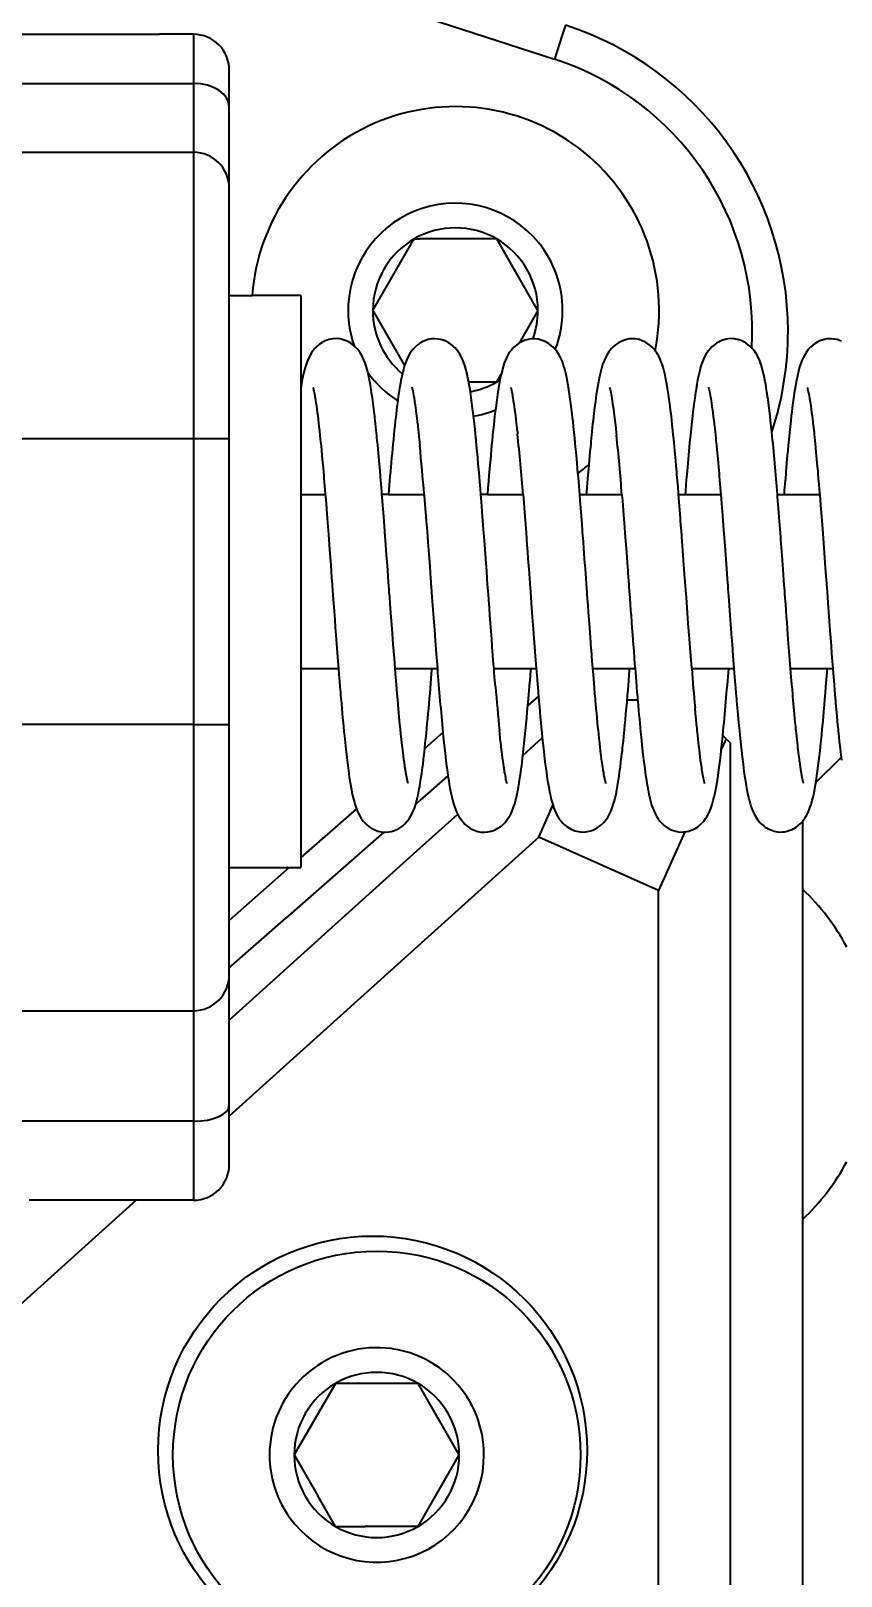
# Model space of a CAD drawing. Header units: millimetres. Extents: x 15 to 415, y 5 to 292.
# Drawn here: x 95.16 to 98, y 93.24 to 98.64 of the extents above; entities that cross this region are included whole.
import ezdxf

# ---------------------------------------------------------------- set-up
doc = ezdxf.new("R2010")
doc.units = ezdxf.units.MM
doc.layers.add('Geometries', color=7, linetype='Continuous')

msp = doc.modelspace()

# ---------------------------------------------------------------- linework, layer by layer
at = {"layer": 'Geometries', "linetype": 'Continuous', "lineweight": 40}
for p, q in [((95.5702, 99.0041), (96.9944, 98.5421)), ((95.0223, 98.6292), (95.1694, 98.6292)), ((95.1694, 98.6292), (95.4562, 98.6292)), ((95.4562, 98.6292), (95.5995, 98.6292)), ((95.5995, 98.6292), (95.613, 98.6292)), ((95.7319, 98.6292), (95.613, 98.6292)), ((95.7319, 98.6292), (95.7319, 98.4573)), ((97.0217, 98.6261), (96.9944, 98.5421)), ((97.033, 98.661), (97.0217, 98.6261)), ((95.8569, 98.3753), (95.8569, 98.5042)), ((94.7185, 98.4573), (95.7319, 98.4573)), ((95.7319, 98.4573), (95.7319, 98.2167)), ((95.8569, 98.0917), (95.8569, 98.3753)), ((94.8569, 98.2167), (95.7319, 98.2167)), ((95.7319, 98.2167), (95.7319, 97.2167)), ((95.8569, 97.7167), (95.8569, 98.0917)), ((96.5035, 97.914), (96.5002, 97.9083)), ((96.5035, 97.914), (96.5094, 97.914)), ((96.5094, 97.914), (96.5235, 97.914)), ((96.7922, 97.914), (96.5235, 97.914)), ((96.9365, 97.664), (96.7922, 97.914)), ((96.3591, 97.664), (96.5002, 97.9083)), ((95.8569, 97.7167), (95.9373, 97.7167)), ((95.8569, 97.2167), (95.8569, 97.7167)), ((96.1069, 97.7167), (95.9373, 97.7167)), ((96.1069, 97.7167), (96.1069, 97.3963)), ((96.2734, 97.685), (96.2732, 97.6814)), ((96.2732, 97.6466), (96.2734, 97.643)), ((96.3591, 97.664), (96.4702, 97.4717)), ((96.9365, 97.664), (96.8703, 97.5493)), ((96.7922, 97.414), (96.8076, 97.4408)), ((96.1069, 97.3963), (96.1069, 97.0204)), ((96.6945, 97.414), (96.7922, 97.414)), ((94.9819, 97.2167), (95.7319, 97.2167)), ((95.7319, 97.2167), (95.7319, 96.2167)), ((95.7319, 97.2167), (95.8569, 97.2167)), ((95.8569, 96.2167), (95.8569, 97.2167)), ((96.1069, 97.0204), (96.193, 97.0204)), ((96.1069, 97.0204), (96.1069, 96.4129)), ((96.3929, 96.999), (96.3911, 97.0211)), ((96.4139, 97.0204), (96.3912, 97.0204)), ((96.4139, 97.0204), (96.5387, 97.0204)), ((96.7597, 97.0204), (96.7369, 97.0204)), ((96.7597, 97.0204), (96.8844, 97.0204)), ((97.0826, 97.0204), (97.1054, 97.0204)), ((97.1054, 97.0204), (97.2301, 97.0204)), ((97.4283, 97.0204), (97.4511, 97.0204)), ((97.4511, 97.0204), (97.5072, 97.0204)), ((97.5072, 97.0204), (97.5758, 97.0204)), ((97.774, 97.0204), (97.7968, 97.0204)), ((97.7968, 97.0204), (97.9216, 97.0204)), ((96.1069, 96.4129), (96.239, 96.4129)), ((96.1069, 96.4129), (96.1069, 95.7518)), ((96.4371, 96.4129), (96.5662, 96.4129)), ((96.5662, 96.4129), (96.5847, 96.4129)), ((96.7828, 96.4129), (96.9119, 96.4129)), ((96.9119, 96.4129), (96.9304, 96.4129)), ((97.1285, 96.4129), (97.2576, 96.4129)), ((97.2576, 96.4129), (97.2761, 96.4129)), ((97.4742, 96.4129), (97.6033, 96.4129)), ((97.6033, 96.4129), (97.6218, 96.4129)), ((97.8199, 96.4129), (97.949, 96.4129)), ((97.949, 96.4129), (97.9675, 96.4129)), ((96.9383, 96.3154), (96.9011, 96.2828)), ((97.2486, 96.3029), (97.2851, 96.3029)), ((95.7319, 96.2167), (94.9817, 96.2164)), ((95.7319, 96.2167), (95.7319, 95.2167)), ((95.7319, 96.2167), (95.8569, 96.2167)), ((95.8569, 95.7167), (95.8569, 96.2167)), ((96.6042, 96.1884), (96.5409, 96.1329)), ((96.8839, 96.1087), (96.9517, 96.1698)), ((97.5943, 96.1667), (97.5776, 96.1292)), ((97.5828, 96.1782), (97.5943, 96.1667)), ((97.5943, 96.1667), (97.6082, 96.1529)), ((97.6082, 96.1529), (97.6082, 92.7736)), ((97.9082, 96.0137), (97.9963, 96.1018)), ((96.6219, 96.0376), (96.5235, 95.9512)), ((96.3015, 95.9227), (96.1069, 95.7518)), ((96.5091, 95.9386), (96.5235, 95.9512)), ((96.9398, 95.8226), (96.9891, 95.9335)), ((96.5235, 95.7842), (96.6558, 95.9033)), ((97.863, 95.6399), (97.863, 95.8803)), ((96.9398, 95.8226), (95.8569, 94.8475)), ((96.3979, 95.841), (96.1801, 95.6498)), ((97.3582, 95.6363), (96.9398, 95.8226)), ((97.4497, 95.8418), (97.3582, 95.6363)), ((96.1069, 95.7518), (96.1069, 95.7167)), ((96.5235, 95.7842), (96.1671, 95.4633)), ((95.8569, 95.7167), (96.0669, 95.7167)), ((96.0669, 95.7167), (95.8569, 95.5323)), ((95.8569, 95.5323), (95.8569, 95.7167)), ((96.0669, 95.7167), (96.1069, 95.7167)), ((96.1801, 95.6498), (96.0549, 95.5399)), ((97.3582, 92.8771), (97.3582, 95.6363)), ((97.863, 94.4881), (97.863, 95.6399)), ((95.8569, 95.366), (96.0549, 95.5399)), ((95.8569, 95.366), (95.8569, 95.5323)), ((95.8569, 95.184), (96.1671, 95.4633)), ((95.8569, 95.3417), (95.8569, 95.366)), ((95.8569, 95.184), (95.8569, 95.3417)), ((94.8569, 95.2167), (95.7319, 95.2167)), ((95.7319, 95.2167), (95.7319, 94.8302)), ((95.8569, 94.8862), (95.8569, 95.184)), ((95.8569, 94.8475), (95.8569, 94.8862)), ((95.8569, 94.6792), (95.8569, 94.8475)), ((95.7319, 94.8302), (94.5307, 94.8302)), ((95.7319, 94.8302), (95.7319, 94.5542)), ((95.5311, 94.5542), (94.8059, 93.9013)), ((95.5311, 94.5542), (95.1575, 94.5542)), ((95.7319, 94.5542), (95.5311, 94.5542)), ((97.863, 92.9965), (97.863, 94.4881)), ((96.2285, 93.914), (96.0841, 93.664)), ((96.5172, 93.914), (96.2285, 93.914)), ((96.6615, 93.664), (96.5172, 93.914)), ((96.0841, 93.664), (96.167, 93.5206)), ((96.5172, 93.414), (96.6615, 93.664)), ((96.2285, 93.414), (96.167, 93.5206)), ((96.2285, 93.414), (96.332, 93.414)), ((96.5172, 93.414), (96.332, 93.414))]:
    msp.add_line(p, q, dxfattribs=at)
at = {"layer": 'Geometries', "linetype": 'Continuous', "lineweight": 40, "flags": 128}
for points in [[(96.2732, 97.6814), (96.2731, 97.6787), (96.2728, 97.664)], [(96.2728, 97.664), (96.2731, 97.6491), (96.2732, 97.6466)], [(96.2734, 97.643), (96.274, 97.6339), (96.2756, 97.6185), (96.2778, 97.603), (96.2807, 97.5874), (96.2843, 97.572), (96.2869, 97.5621)], [(96.2886, 97.5444), (96.2816, 97.5495), (96.2763, 97.5527), (96.2688, 97.5565), (96.2589, 97.5605), (96.2529, 97.5623), (96.2432, 97.5643), (96.2319, 97.5654), (96.2194, 97.5648), (96.2066, 97.5624), (96.1983, 97.5597), (96.1901, 97.5563), (96.1821, 97.5521), (96.1726, 97.5458), (96.1647, 97.5394), (96.1567, 97.5315), (96.1495, 97.5228), (96.1444, 97.5154), (96.1395, 97.5072), (96.1295, 97.4859), (96.1223, 97.4647), (96.1169, 97.4439), (96.1123, 97.4226), (96.1082, 97.4), (96.1069, 97.3923)], [(96.2869, 97.5621), (96.2885, 97.5566), (96.2935, 97.5413), (96.294, 97.5398)], [(96.2943, 97.5397), (96.289, 97.5442), (96.2886, 97.5444)], [(96.3415, 97.4482), (96.3404, 97.4527), (96.3367, 97.4658), (96.3318, 97.4807), (96.3303, 97.4848), (96.3281, 97.4902), (96.3264, 97.4943), (96.3245, 97.4984), (96.3214, 97.5044), (96.3186, 97.5095), (96.3144, 97.5163), (96.3098, 97.5228), (96.304, 97.5299), (96.2975, 97.5367), (96.2943, 97.5397)], [(96.5233, 97.5491), (96.5213, 97.5477), (96.514, 97.5422), (96.5059, 97.5349), (96.4998, 97.5282), (96.4948, 97.5219), (96.4901, 97.5153), (96.4817, 97.5005), (96.4756, 97.4868), (96.4712, 97.4748), (96.4702, 97.472)], [(96.6945, 97.414), (96.6918, 97.4277), (96.689, 97.4407), (96.6854, 97.4554), (96.6818, 97.4681), (96.6774, 97.4811), (96.6714, 97.4957), (96.6632, 97.5113), (96.6512, 97.528), (96.6466, 97.5332), (96.6424, 97.5373), (96.6387, 97.5407), (96.6324, 97.5457), (96.6247, 97.5509), (96.6163, 97.5554), (96.6018, 97.5611), (96.588, 97.5642), (96.577, 97.5651), (96.5641, 97.5644), (96.5522, 97.562), (96.54, 97.5579), (96.5316, 97.554), (96.5256, 97.5505), (96.5233, 97.5491)], [(96.8701, 97.5495), (96.8626, 97.5442), (96.8569, 97.5396), (96.8535, 97.5364), (96.8489, 97.5317), (96.8437, 97.5257), (96.8385, 97.5189), (96.834, 97.512), (96.8303, 97.5056), (96.8265, 97.4982), (96.8227, 97.4898), (96.8188, 97.4799), (96.8159, 97.4714), (96.8076, 97.4407)], [(96.9184, 97.5649), (96.9138, 97.5646), (96.9069, 97.5637), (96.8978, 97.5618), (96.8878, 97.5585), (96.8743, 97.552), (96.8701, 97.5495)], [(96.9972, 97.5277), (96.9901, 97.5354), (96.9796, 97.5444), (96.9736, 97.5487), (96.9676, 97.5524), (96.9581, 97.5571), (96.9482, 97.5607), (96.9388, 97.5631), (96.9264, 97.5648), (96.9184, 97.5649)], [(97.3464, 97.5236), (97.3416, 97.5294), (97.3356, 97.5358), (97.3291, 97.5417), (97.321, 97.5478), (97.313, 97.5528), (97.3013, 97.5583), (97.2901, 97.562), (97.2764, 97.5646), (97.2653, 97.5651), (97.2551, 97.5643), (97.2424, 97.5616), (97.2351, 97.5592), (97.2269, 97.5557), (97.2181, 97.551), (97.208, 97.5441), (97.1991, 97.5364), (97.1942, 97.5313), (97.1888, 97.5251), (97.1848, 97.5197), (97.1756, 97.5048), (97.1677, 97.488), (97.1627, 97.4747), (97.1584, 97.4607), (97.1549, 97.4476), (97.1517, 97.4332), (97.1479, 97.4147), (97.1444, 97.3942), (97.1406, 97.3698), (97.1374, 97.3474), (97.1335, 97.3168), (97.1306, 97.292), (97.1292, 97.2795), (97.1278, 97.2665), (97.1265, 97.2545), (97.1251, 97.2413), (97.1237, 97.227), (97.123, 97.2202), (97.1226, 97.2158), (97.1219, 97.2085), (97.1209, 97.1982), (97.1197, 97.1857), (97.1183, 97.1711), (97.1169, 97.1557), (97.1155, 97.1396), (97.1142, 97.1255)], [(97.6841, 97.5333), (97.6814, 97.536), (97.6765, 97.5405), (97.6721, 97.5442), (97.665, 97.5492), (97.6563, 97.5544), (97.6476, 97.5584), (97.6344, 97.5628), (97.6221, 97.5649), (97.6098, 97.5654), (97.5945, 97.5636), (97.5832, 97.5604), (97.5731, 97.5563), (97.5675, 97.5535), (97.5605, 97.5493), (97.5521, 97.5432), (97.5446, 97.5365), (97.5384, 97.5299), (97.5347, 97.5255), (97.5325, 97.5227), (97.5252, 97.5118), (97.5182, 97.499), (97.5134, 97.4883), (97.5089, 97.476), (97.5054, 97.4653), (97.5023, 97.4539), (97.4998, 97.4438), (97.4972, 97.4324), (97.4947, 97.4202), (97.4923, 97.4069), (97.4904, 97.3964), (97.4874, 97.3775), (97.4846, 97.3579), (97.4817, 97.3362), (97.4782, 97.3084), (97.4756, 97.2853), (97.4732, 97.2638), (97.4694, 97.2274), (97.468, 97.213), (97.4655, 97.1869), (97.4629, 97.1585), (97.4603, 97.1298), (97.458, 97.1037), (97.457, 97.0912), (97.4563, 97.0829), (97.4553, 97.0707), (97.4539, 97.054), (97.4522, 97.0334), (97.4511, 97.0204)], [(97.7545, 97.2393), (97.7545, 97.2394), (97.7524, 97.2596), (97.7502, 97.2798), (97.7485, 97.2948), (97.7472, 97.3055), (97.7452, 97.322), (97.7429, 97.3401), (97.7413, 97.3522), (97.7397, 97.3633), (97.7383, 97.3734), (97.7374, 97.3791), (97.7362, 97.3865), (97.7347, 97.3961), (97.7329, 97.4066), (97.7315, 97.4145), (97.7278, 97.433), (97.7232, 97.4526), (97.7181, 97.4709), (97.716, 97.4772), (97.7135, 97.484), (97.7106, 97.4913), (97.707, 97.4993), (97.7028, 97.5073), (97.6981, 97.5152), (97.6921, 97.5238), (97.6867, 97.5304), (97.6841, 97.5333)], [(97.9981, 97.5562), (97.9905, 97.5594), (97.9829, 97.5619), (97.9735, 97.564), (97.9631, 97.5652), (97.9556, 97.5653), (97.9463, 97.5645), (97.9368, 97.5627), (97.93, 97.5607), (97.924, 97.5585), (97.9153, 97.5545), (97.9039, 97.5476), (97.8948, 97.5405), (97.8898, 97.5359), (97.8852, 97.5312), (97.8825, 97.5281), (97.8807, 97.5259), (97.874, 97.5166), (97.8681, 97.5069), (97.8634, 97.4979), (97.8597, 97.4894), (97.8568, 97.4821), (97.8536, 97.473), (97.8515, 97.4664), (97.8476, 97.452), (97.8437, 97.4357), (97.8403, 97.4189), (97.8368, 97.3994), (97.8338, 97.3814), (97.8303, 97.3575), (97.8281, 97.3416), (97.8259, 97.3241), (97.824, 97.3082), (97.8224, 97.2952), (97.8205, 97.2781), (97.8183, 97.258), (97.8161, 97.237), (97.8148, 97.2236), (97.8138, 97.2135), (97.8128, 97.2038), (97.8116, 97.1911), (97.8101, 97.1754), (97.8084, 97.1562), (97.8061, 97.1311), (97.8044, 97.1112), (97.8038, 97.1042), (97.8029, 97.0936), (97.8016, 97.0781), (97.7999, 97.0577), (97.798, 97.035), (97.7969, 97.0209)], [(97.0374, 97.4284), (97.035, 97.4398), (97.0316, 97.4536), (97.0293, 97.4621), (97.0264, 97.4716), (97.0234, 97.4804), (97.0198, 97.4897), (97.0151, 97.4999), (97.0094, 97.5105), (97.0035, 97.5196), (96.9977, 97.5271), (96.9972, 97.5277)], [(97.4283, 97.0205), (97.4279, 97.0252), (97.4262, 97.0466), (97.4245, 97.0673), (97.4233, 97.0807), (97.4226, 97.0901), (97.4221, 97.0954), (97.4217, 97.0999), (97.4209, 97.1089), (97.4198, 97.1224), (97.4184, 97.1379), (97.4151, 97.1745), (97.4124, 97.2026), (97.4111, 97.2156), (97.4098, 97.2286), (97.4082, 97.245), (97.4063, 97.2631), (97.4042, 97.2819), (97.4029, 97.2936), (97.4018, 97.3026), (97.4004, 97.3146), (97.3988, 97.3271), (97.3973, 97.3389), (97.3964, 97.3459), (97.3954, 97.3529), (97.3943, 97.3615), (97.393, 97.3699), (97.392, 97.377), (97.3896, 97.3926), (97.3863, 97.4118), (97.3827, 97.43), (97.3797, 97.4437), (97.3777, 97.4522), (97.3754, 97.4608), (97.373, 97.469), (97.3705, 97.4768), (97.3676, 97.4846), (97.3639, 97.4935), (97.3615, 97.4987), (97.3577, 97.5061), (97.355, 97.5109), (97.3509, 97.5173), (97.3474, 97.5222), (97.3464, 97.5236)], [(96.3568, 97.3639), (96.355, 97.3765), (96.3521, 97.3948), (96.3496, 97.4096), (96.3467, 97.4247), (96.3435, 97.4396), (96.3415, 97.4482)], [(96.4623, 97.4429), (96.4623, 97.4429), (96.4605, 97.4351), (96.4592, 97.4288), (96.4575, 97.4201), (96.4556, 97.4101), (96.4545, 97.4035), (96.4536, 97.3986), (96.4528, 97.3934), (96.4514, 97.3846), (96.4501, 97.3764), (96.4492, 97.3701), (96.448, 97.3618), (96.4467, 97.3526), (96.4461, 97.3477)], [(96.4702, 97.472), (96.4672, 97.4622), (96.464, 97.45), (96.4623, 97.4429)], [(96.8076, 97.4407), (96.8075, 97.4406), (96.8035, 97.4216)], [(97.0413, 97.4078), (97.04, 97.4151), (97.0374, 97.4282), (97.0374, 97.4284)], [(96.1497, 97.3947), (96.1498, 97.3946), (96.1501, 97.3937), (96.1506, 97.3918), (96.1512, 97.3895), (96.152, 97.3859), (96.1528, 97.3824), (96.1538, 97.3777), (96.1548, 97.3726), (96.1559, 97.3669), (96.1567, 97.3627), (96.1577, 97.357), (96.159, 97.3489), (96.1602, 97.341), (96.1618, 97.3301), (96.1634, 97.3188), (96.1648, 97.3083), (96.1663, 97.2966), (96.1682, 97.2813), (96.1694, 97.2707), (96.1708, 97.2584), (96.1726, 97.2427), (96.1742, 97.227), (96.1755, 97.2144), (96.1766, 97.2043), (96.1779, 97.1909), (96.1794, 97.1751), (96.1813, 97.1553), (96.1832, 97.1343), (96.1843, 97.1229)], [(96.4956, 97.3945), (96.4956, 97.3945), (96.4957, 97.3939), (96.4961, 97.3927), (96.4966, 97.391), (96.497, 97.3894), (96.4977, 97.3864), (96.4984, 97.3833), (96.5, 97.3755), (96.5017, 97.3667), (96.5031, 97.3587), (96.5052, 97.3459), (96.5068, 97.3347), (96.5086, 97.322), (96.5096, 97.3153)], [(96.7001, 97.3802), (96.6973, 97.3981), (96.6951, 97.4109), (96.6945, 97.414)], [(96.7113, 97.2947), (96.7111, 97.2966), (96.7081, 97.3217), (96.7058, 97.3399), (96.7031, 97.3602), (96.7003, 97.3788), (96.7001, 97.3802)], [(96.8035, 97.4216), (96.801, 97.4081), (96.7997, 97.4007), (96.7984, 97.3929), (96.7971, 97.3848), (96.7961, 97.3782), (96.795, 97.3708), (96.7937, 97.3614), (96.7923, 97.3515), (96.7913, 97.3443), (96.7898, 97.3322), (96.7878, 97.3164), (96.7878, 97.3161)], [(96.8413, 97.3946), (96.8413, 97.3945), (96.8415, 97.3939), (96.8419, 97.3923), (96.8423, 97.3908), (96.8438, 97.3845), (96.8458, 97.3751), (96.8478, 97.3639), (96.8503, 97.3493), (96.8504, 97.3486)], [(97.0765, 97.0945), (97.0763, 97.0965), (97.0752, 97.1093), (97.0732, 97.1318), (97.0708, 97.1586), (97.068, 97.1888), (97.0669, 97.1999), (97.0663, 97.2066), (97.0659, 97.2107), (97.0652, 97.2174), (97.0643, 97.2268), (97.0632, 97.2375), (97.0611, 97.258), (97.0592, 97.2754), (97.0577, 97.2884), (97.0561, 97.3025), (97.0541, 97.3189), (97.0517, 97.3384), (97.0497, 97.3533), (97.0471, 97.3718), (97.0449, 97.3863), (97.0423, 97.4018), (97.0413, 97.4078)], [(97.1868, 97.3952), (97.1868, 97.3951), (97.1871, 97.3942), (97.1875, 97.3929), (97.188, 97.3909), (97.1887, 97.388), (97.1897, 97.3835), (97.1908, 97.3782), (97.1921, 97.3715), (97.1933, 97.3652), (97.1949, 97.3559), (97.1962, 97.3479), (97.1977, 97.338), (97.2002, 97.3205), (97.202, 97.3072), (97.2046, 97.287), (97.2065, 97.271), (97.2086, 97.2522), (97.2104, 97.2358), (97.2113, 97.2277)], [(97.5324, 97.3954), (97.5325, 97.3951), (97.5328, 97.3941), (97.5334, 97.392), (97.534, 97.3897), (97.5348, 97.3861), (97.536, 97.3809), (97.5371, 97.3755), (97.5387, 97.3671), (97.5397, 97.3615), (97.5406, 97.356), (97.542, 97.3476), (97.5431, 97.34), (97.5448, 97.3287), (97.5465, 97.3165), (97.5478, 97.3067), (97.5496, 97.2931), (97.5514, 97.2779), (97.5522, 97.2712), (97.5528, 97.2661), (97.5536, 97.2591), (97.5545, 97.2506), (97.5556, 97.2407), (97.5568, 97.2294), (97.5581, 97.2171), (97.5589, 97.2097), (97.5596, 97.2026), (97.5608, 97.1909), (97.562, 97.178), (97.5631, 97.1661), (97.5642, 97.1553), (97.5651, 97.1456), (97.5664, 97.1307), (97.5675, 97.119)], [(97.8782, 97.3949), (97.8783, 97.3948), (97.8787, 97.3935), (97.8794, 97.3905), (97.8806, 97.3857), (97.8817, 97.3808), (97.883, 97.3745), (97.8845, 97.3666), (97.8864, 97.3557), (97.8882, 97.3446), (97.8901, 97.3318), (97.8921, 97.3179), (97.8935, 97.307), (97.8951, 97.2952), (97.8964, 97.2839), (97.8975, 97.2748), (97.8982, 97.2689), (97.8988, 97.2639), (97.8999, 97.2543), (97.9009, 97.2452), (97.9018, 97.2369), (97.9025, 97.2296), (97.9033, 97.2226), (97.9047, 97.2088), (97.9058, 97.1981), (97.9071, 97.1848), (97.9087, 97.1673), (97.9109, 97.1444), (97.9132, 97.1186), (97.9147, 97.1019), (97.9155, 97.0922), (97.9169, 97.0766), (97.9185, 97.0574), (97.9201, 97.0382), (97.9216, 97.0204)], [(96.3911, 97.0211), (96.3904, 97.0299), (96.3881, 97.0575), (96.3861, 97.0825), (96.3844, 97.1026), (96.3812, 97.1391), (96.3776, 97.1781), (96.3761, 97.1944), (96.3747, 97.2088), (96.3736, 97.2195), (96.3729, 97.2268), (96.3719, 97.2361), (96.3709, 97.246), (96.3698, 97.2569), (96.3686, 97.2684), (96.3673, 97.2797), (96.3665, 97.287), (96.3656, 97.2946), (96.3641, 97.308), (96.3626, 97.3199), (96.3614, 97.3297), (96.3602, 97.3389), (96.3589, 97.3486), (96.3576, 97.3588), (96.3568, 97.3639)], [(96.4423, 97.3182), (96.4421, 97.3165), (96.4402, 97.301), (96.4391, 97.2907), (96.4376, 97.2774)], [(96.4461, 97.3477), (96.4458, 97.3456), (96.4451, 97.3406), (96.4443, 97.3342), (96.4433, 97.3264), (96.4423, 97.3182)], [(96.7113, 97.2944), (96.7244, 97.2969), (96.7398, 97.3005), (96.7552, 97.3047), (96.7706, 97.3097), (96.7859, 97.3154), (96.7878, 97.3161)], [(96.7878, 97.3161), (96.7862, 97.3032), (96.7851, 97.2936), (96.7837, 97.2807), (96.7819, 97.2646), (96.78, 97.2467), (96.778, 97.2274), (96.7777, 97.2238)], [(96.8504, 97.3486), (96.8521, 97.3375), (96.8548, 97.3185), (96.8559, 97.3103), (96.8576, 97.2973), (96.8596, 97.2812), (96.8608, 97.2703), (96.8619, 97.261), (96.8628, 97.2533)], [(96.5096, 97.3153), (96.5098, 97.3133), (96.5111, 97.3035), (96.5131, 97.2874), (96.5147, 97.2738), (96.5159, 97.2641)], [(96.5159, 97.2641), (96.5164, 97.259), (96.5177, 97.2475), (96.519, 97.2357), (96.5199, 97.227)], [(96.7197, 97.2159), (96.7192, 97.2204), (96.7179, 97.2332), (96.7164, 97.2483), (96.7132, 97.2781), (96.7113, 97.2947)], [(96.5199, 97.227), (96.5203, 97.2234), (96.5214, 97.2124), (96.5222, 97.2048), (96.5227, 97.2003), (96.5233, 97.1935), (96.5235, 97.1921)], [(96.7219, 97.1926), (96.7218, 97.1934), (96.7206, 97.2061), (96.72, 97.2124), (96.7197, 97.2159)], [(96.7777, 97.2238), (96.7764, 97.211), (96.7755, 97.2015)], [(96.8628, 97.2533), (96.8632, 97.2496), (96.8644, 97.2385), (96.865, 97.2332)], [(96.1843, 97.1229), (96.185, 97.1145), (96.1865, 97.0979), (96.1872, 97.0899), (96.1882, 97.078), (96.1895, 97.0628), (96.1917, 97.0367), (96.1929, 97.0212)], [(97.1142, 97.1255), (97.114, 97.1228), (97.1128, 97.1091), (97.112, 97.1006), (97.1116, 97.0957), (97.111, 97.0885), (97.1087, 97.0612), (97.1062, 97.0306), (97.1054, 97.0203)], [(97.5675, 97.119), (97.5676, 97.1172), (97.5687, 97.1046), (97.5697, 97.0942), (97.5704, 97.085), (97.5716, 97.0712), (97.575, 97.0308), (97.5758, 97.0204)], [(97.0825, 97.021), (97.0815, 97.0344), (97.0801, 97.0508), (97.0789, 97.0657), (97.0778, 97.0791), (97.077, 97.0881), (97.0765, 97.0945)], [(96.1929, 97.0212), (96.1943, 97.0044), (96.197, 96.9701), (96.1997, 96.9363), (96.2039, 96.881), (96.2079, 96.8278), (96.2119, 96.7733), (96.2135, 96.7515), (96.215, 96.7313), (96.216, 96.7176), (96.2166, 96.7102), (96.2171, 96.7033)], [(96.4025, 96.8733), (96.3997, 96.9115), (96.3961, 96.9573), (96.393, 96.9967), (96.3929, 96.999)], [(96.5387, 97.0204), (96.539, 97.0175), (96.5426, 96.9719), (96.5436, 96.9592)], [(96.7418, 96.9579), (96.7415, 96.9624), (96.7389, 96.9947), (96.7369, 97.0204)], [(96.8844, 97.0205), (96.8845, 97.02), (96.8867, 96.9926)], [(96.8867, 96.9926), (96.8882, 96.9739), (96.8916, 96.93), (96.8948, 96.8885), (96.8964, 96.8668), (96.8981, 96.8443), (96.8998, 96.8209), (96.9016, 96.7967), (96.9035, 96.7716), (96.9054, 96.746), (96.9069, 96.7254), (96.9078, 96.7127), (96.9084, 96.7052), (96.9091, 96.6953), (96.9102, 96.6801), (96.9116, 96.6617), (96.913, 96.6419), (96.9167, 96.5921), (96.9209, 96.5358), (96.9211, 96.5332)], [(97.094, 96.8731), (97.0906, 96.9171), (97.0874, 96.9597), (97.0843, 96.9994), (97.0825, 97.021)], [(97.2301, 97.0204), (97.2303, 97.0187), (97.2318, 96.9999), (97.2332, 96.982), (97.2346, 96.9646), (97.238, 96.9208), (97.2418, 96.8715), (97.2457, 96.8193), (97.2484, 96.7823), (97.2504, 96.7555)], [(97.4355, 96.9289), (97.4349, 96.9366), (97.4314, 96.9813), (97.4283, 97.0205)], [(97.5758, 97.0204), (97.5783, 96.9898), (97.5817, 96.9474), (97.5842, 96.9139)], [(97.7854, 96.8726), (97.7814, 96.9262), (97.7777, 96.9731), (97.7746, 97.0123), (97.7739, 97.0212)], [(97.9216, 97.0204), (97.9217, 97.0188), (97.9246, 96.983), (97.9276, 96.9442), (97.9311, 96.8997), (97.9334, 96.8684), (97.936, 96.8348), (97.9386, 96.7989), (97.9412, 96.7644), (97.9431, 96.738), (97.9445, 96.7199), (97.9451, 96.7114), (97.9454, 96.7063), (97.9462, 96.6955), (97.9474, 96.68), (97.9487, 96.6614), (97.9502, 96.642), (97.9536, 96.595), (97.9574, 96.5442), (97.9582, 96.533)], [(96.5436, 96.9592), (96.5461, 96.9276), (96.5488, 96.8921), (96.5517, 96.8536), (96.5548, 96.8121), (96.558, 96.7691), (96.5596, 96.7464), (96.5609, 96.7287), (96.5619, 96.716), (96.5624, 96.7087), (96.5632, 96.6984), (96.5644, 96.6811), (96.566, 96.6603), (96.569, 96.6191), (96.5723, 96.574), (96.5754, 96.5332)], [(96.7483, 96.8729), (96.7464, 96.8983), (96.7439, 96.9302), (96.7418, 96.9579)], [(97.4397, 96.8728), (97.4392, 96.8791), (97.4355, 96.9289)], [(97.5842, 96.9139), (97.5845, 96.9111), (97.5876, 96.8705), (97.5909, 96.8257), (97.5945, 96.7768), (97.5969, 96.7456), (97.5985, 96.7234), (97.5994, 96.7104), (97.5999, 96.7047), (97.601, 96.6895), (97.6026, 96.6671), (97.6051, 96.6331), (97.6076, 96.5993), (97.61, 96.5669), (97.6123, 96.536), (97.6125, 96.5331)], [(96.437, 96.4134), (96.4343, 96.4482), (96.4304, 96.4975), (96.4264, 96.5507), (96.4243, 96.5783), (96.4221, 96.6077), (96.4199, 96.6385), (96.418, 96.6638), (96.4168, 96.6798), (96.4164, 96.6857), (96.416, 96.691), (96.4153, 96.7007), (96.4142, 96.715), (96.4128, 96.7339), (96.4111, 96.7574), (96.4092, 96.784), (96.4072, 96.81), (96.4034, 96.8623), (96.4025, 96.8733)], [(96.7828, 96.4129), (96.7815, 96.4282), (96.7792, 96.4582), (96.7768, 96.4884), (96.7747, 96.5159), (96.7727, 96.5433), (96.7706, 96.5707), (96.7686, 96.598), (96.7666, 96.6252), (96.7646, 96.6518), (96.7631, 96.6725), (96.7624, 96.6813), (96.762, 96.6872), (96.7618, 96.6901), (96.7613, 96.6964), (96.7606, 96.7057), (96.7591, 96.7269), (96.7573, 96.7511), (96.754, 96.7964), (96.7503, 96.846), (96.7483, 96.8729)], [(97.1116, 96.6347), (97.111, 96.6428), (97.1099, 96.658), (97.1089, 96.6709), (97.1081, 96.6815), (97.1074, 96.6913), (97.1062, 96.7076), (97.1047, 96.7287), (97.1024, 96.7595), (97.0997, 96.7964), (97.0968, 96.8349), (97.0941, 96.872), (97.094, 96.8731)], [(97.4479, 96.7624), (97.447, 96.7742), (97.4433, 96.8248), (97.4397, 96.8728)], [(97.8199, 96.4131), (97.8187, 96.428), (97.8152, 96.472), (97.812, 96.5139), (97.8106, 96.5331), (97.8091, 96.5526), (97.8076, 96.5728), (97.8061, 96.5936), (97.8045, 96.615), (97.8028, 96.6369), (97.8012, 96.659), (97.8, 96.6754), (97.7993, 96.6849), (97.7988, 96.6923), (97.7978, 96.706), (97.7966, 96.7219), (97.7953, 96.7397), (97.7939, 96.759), (97.7903, 96.808), (97.7861, 96.8639), (97.7854, 96.8726)], [(97.2504, 96.7555), (97.251, 96.7475), (97.2521, 96.7321), (97.2531, 96.7192), (97.2535, 96.7137), (97.2537, 96.7101), (97.2538, 96.7092), (97.2539, 96.708), (97.2546, 96.6981), (97.2558, 96.6828), (97.2573, 96.6612), (97.2594, 96.6335), (97.2616, 96.6032), (97.2619, 96.5996)], [(97.4742, 96.413), (97.4741, 96.4138), (97.4729, 96.429), (97.4697, 96.4699), (97.4661, 96.5166), (97.4622, 96.5685), (97.4594, 96.6067), (97.4567, 96.643), (97.4554, 96.6603), (97.4543, 96.6749), (97.4536, 96.6855), (97.4533, 96.6891), (97.4532, 96.6909), (97.4525, 96.6996), (97.4513, 96.7164), (97.4495, 96.7413), (97.4479, 96.7624)], [(96.2171, 96.7033), (96.2172, 96.7013), (96.2182, 96.6881), (96.2197, 96.6675), (96.2217, 96.6411), (96.2238, 96.6117), (96.2259, 96.5834), (96.2279, 96.5564), (96.2299, 96.5307), (96.2335, 96.4834), (96.2369, 96.4383), (96.2389, 96.4131)], [(97.1234, 96.4781), (97.123, 96.4823), (97.1199, 96.5226), (97.1164, 96.5699), (97.1134, 96.6099), (97.1116, 96.6347)], [(97.2619, 96.5996), (97.2639, 96.5721), (97.2663, 96.5403), (97.2668, 96.533)], [(96.5754, 96.5332), (96.576, 96.5255), (96.5806, 96.4641), (96.5847, 96.4128)], [(96.9211, 96.5332), (96.9256, 96.4736), (96.9259, 96.4706)], [(97.2668, 96.533), (97.2687, 96.5078), (97.2712, 96.4749), (97.2734, 96.4463), (97.2757, 96.4171), (97.276, 96.4132)], [(97.6125, 96.5331), (97.6152, 96.4974), (97.6184, 96.4564), (97.6218, 96.4131), (97.6218, 96.4129)], [(97.9582, 96.533), (97.9614, 96.4915), (97.9634, 96.4648), (97.9655, 96.4378), (97.9675, 96.4129)], [(96.9259, 96.4706), (96.9292, 96.428), (96.9304, 96.4121)], [(97.1284, 96.4133), (97.1265, 96.4383), (97.1234, 96.4781)], [(96.2389, 96.4131), (96.2406, 96.3917), (96.2425, 96.3689), (96.2443, 96.3471), (96.2457, 96.3304), (96.2466, 96.319), (96.2475, 96.3087), (96.249, 96.2917), (96.2507, 96.2724), (96.2521, 96.2563), (96.2536, 96.2399), (96.2551, 96.224), (96.2565, 96.2085), (96.2579, 96.1941), (96.2588, 96.1848), (96.2596, 96.177), (96.2644, 96.1309), (96.2678, 96.1015), (96.2724, 96.0646), (96.2735, 96.0562)], [(96.4479, 96.2842), (96.4475, 96.2887), (96.446, 96.3052), (96.4445, 96.323), (96.4417, 96.3565), (96.4385, 96.3945), (96.437, 96.4134)], [(96.7879, 96.3496), (96.7862, 96.3708), (96.7839, 96.3983), (96.7828, 96.4129)], [(96.9011, 96.2828), (96.9013, 96.2846), (96.9032, 96.3071), (96.9045, 96.3222), (96.9055, 96.3345), (96.9069, 96.3516), (96.9087, 96.3731), (96.9112, 96.404), (96.9119, 96.4129)], [(96.9304, 96.4121), (96.9322, 96.3895), (96.9348, 96.3581), (96.9368, 96.3333), (96.9375, 96.3248), (96.9381, 96.3174), (96.9383, 96.3153)], [(97.1376, 96.3035), (97.1373, 96.3067), (97.1368, 96.313), (97.1356, 96.3262), (97.1341, 96.3446), (97.1302, 96.3911), (97.1284, 96.4133)], [(97.2486, 96.3037), (97.2494, 96.3129), (97.25, 96.3202), (97.2506, 96.3273), (97.2515, 96.3382), (97.2528, 96.3529), (97.2542, 96.3709), (97.2557, 96.389), (97.2571, 96.4069), (97.2576, 96.413)], [(97.276, 96.4132), (97.2784, 96.3839), (97.2798, 96.3666), (97.2812, 96.3485), (97.2828, 96.3295), (97.2841, 96.3138), (97.2846, 96.308), (97.285, 96.3035)], [(97.6218, 96.4129), (97.6254, 96.368), (97.6273, 96.345), (97.6287, 96.3273), (97.6298, 96.3148), (97.6304, 96.3081), (97.631, 96.3008), (97.6322, 96.2866), (97.6353, 96.2521), (97.638, 96.2227), (97.6407, 96.1952), (97.642, 96.1813), (97.6446, 96.1564), (97.6478, 96.1263), (97.6504, 96.1043), (97.6535, 96.0783), (97.6552, 96.0652), (97.6567, 96.0538), (97.6589, 96.038), (97.6607, 96.026), (97.6631, 96.0107), (97.6644, 96.003), (97.6658, 95.9952), (97.6681, 95.9831), (97.6698, 95.9747), (97.6716, 95.9665), (97.6736, 95.9577), (97.676, 95.9485), (97.6783, 95.9406), (97.6813, 95.9311), (97.6845, 95.9222), (97.6887, 95.912), (97.6937, 95.9019), (97.7002, 95.8908), (97.7042, 95.8851), (97.708, 95.8801), (97.7127, 95.8746), (97.7186, 95.8688), (97.7258, 95.8626), (97.7315, 95.8584), (97.7358, 95.8556), (97.742, 95.8521), (97.7504, 95.8482), (97.7626, 95.8441), (97.7745, 95.8418), (97.7831, 95.8411), (97.7916, 95.8413), (97.7985, 95.8421), (97.8074, 95.8438), (97.8175, 95.847), (97.8254, 95.8503), (97.8314, 95.8534), (97.838, 95.8574), (97.8453, 95.8627), (97.8529, 95.8693), (97.8587, 95.8753), (97.8627, 95.88), (97.8629, 95.8802)], [(97.8652, 96.0115), (97.8652, 96.0116), (97.8651, 96.0121), (97.8647, 96.0134), (97.8643, 96.015), (97.863, 96.0201), (97.8614, 96.0275), (97.8596, 96.0369), (97.8578, 96.0471), (97.8559, 96.0587), (97.8543, 96.0692), (97.8519, 96.0862), (97.8513, 96.0903), (97.8507, 96.0954), (97.8498, 96.1022), (97.8488, 96.1102), (97.8476, 96.1195), (97.8465, 96.1287), (97.8458, 96.1344), (97.845, 96.1418), (97.8437, 96.1527), (97.8425, 96.1636), (97.8414, 96.1746), (97.8402, 96.1852), (97.8392, 96.195), (97.8387, 96.2005), (97.8377, 96.2099), (97.8364, 96.2235), (97.8351, 96.2373), (97.8337, 96.2517), (97.8323, 96.2672), (97.8303, 96.2892), (97.8289, 96.3048), (97.8283, 96.3117), (97.8273, 96.3232), (97.826, 96.3387), (97.8243, 96.3584), (97.8224, 96.3822), (97.8199, 96.4131)], [(97.9082, 96.0137), (97.9101, 96.0258), (97.9121, 96.0387), (97.9142, 96.0541), (97.9156, 96.0647), (97.9188, 96.0898), (97.9209, 96.1079), (97.9229, 96.1257), (97.9257, 96.1513), (97.9287, 96.1801), (97.9308, 96.2014), (97.9333, 96.2285), (97.9364, 96.2622), (97.9385, 96.2861), (97.9401, 96.3041), (97.9411, 96.3159), (97.9421, 96.328), (97.9437, 96.3472), (97.9459, 96.3739), (97.949, 96.4129), (97.949, 96.4129)], [(97.9675, 96.4129), (97.9676, 96.4108), (97.9698, 96.3837), (97.972, 96.357), (97.9738, 96.3356), (97.9745, 96.3266), (97.9751, 96.3194), (97.9756, 96.314), (97.9759, 96.3103), (97.9761, 96.3078), (97.9766, 96.3021), (97.9775, 96.2918), (97.9805, 96.2584), (97.9831, 96.2293), (97.9845, 96.2148), (97.9858, 96.2009), (97.9866, 96.1934), (97.9873, 96.186), (97.9886, 96.1733), (97.9902, 96.1572), (97.9918, 96.1421), (97.994, 96.1218), (97.9954, 96.1101), (97.9963, 96.1017)], [(96.9892, 95.9334), (96.9894, 95.9328), (96.9924, 95.924), (96.9964, 95.9142), (97.0012, 95.9039), (97.0049, 95.8971), (97.0087, 95.8909), (97.0137, 95.8837), (97.0175, 95.879), (97.0235, 95.8722), (97.0286, 95.8673), (97.0329, 95.8636), (97.0391, 95.859), (97.0523, 95.8511), (97.0651, 95.8458), (97.0784, 95.8424), (97.0898, 95.8411), (97.1039, 95.8416), (97.1202, 95.845), (97.1287, 95.848), (97.135, 95.8508), (97.1389, 95.8528), (97.1437, 95.8557), (97.1563, 95.8648), (97.1668, 95.8748), (97.1717, 95.8806), (97.1744, 95.8841), (97.1781, 95.8893), (97.1815, 95.8946), (97.1854, 95.9014), (97.1899, 95.9105), (97.1938, 95.9198), (97.1973, 95.9292), (97.1999, 95.9371), (97.2026, 95.9463), (97.2049, 95.9548), (97.2071, 95.964), (97.2095, 95.9744), (97.2121, 95.9877), (97.2148, 96.0021), (97.2174, 96.0178), (97.219, 96.0283), (97.2208, 96.0403), (97.2232, 96.0573), (97.2247, 96.0687), (97.2268, 96.0854), (97.2292, 96.1051), (97.2302, 96.1142), (97.2309, 96.1203), (97.2316, 96.126), (97.2325, 96.1341), (97.2335, 96.1441), (97.2351, 96.159), (97.2368, 96.1754), (97.2379, 96.1868), (97.239, 96.1977), (97.2406, 96.2146), (97.2424, 96.2336), (97.2443, 96.2543), (97.2461, 96.2752), (97.2479, 96.2953), (97.2486, 96.3037)], [(97.1403, 96.273), (97.139, 96.2874), (97.1379, 96.2997), (97.1376, 96.3035)], [(97.285, 96.3035), (97.2855, 96.2983), (97.2867, 96.2836), (97.2883, 96.2664), (97.2897, 96.2507), (97.291, 96.2365), (97.2925, 96.2199), (97.294, 96.2048), (97.2953, 96.1915), (97.297, 96.1739), (97.3, 96.1451), (97.3036, 96.1124), (97.3068, 96.0863), (97.3098, 96.0624), (97.3129, 96.0398), (97.3155, 96.0228), (97.3173, 96.0116), (97.3191, 96.0007), (97.3208, 95.9915), (97.3225, 95.9822), (97.3246, 95.9723), (97.3265, 95.9635), (97.3288, 95.954), (97.3315, 95.944), (97.3341, 95.9354), (97.3377, 95.9249), (97.3412, 95.916), (97.3471, 95.9033), (97.3511, 95.896), (97.3565, 95.8876), (97.3632, 95.8789), (97.3707, 95.8707), (97.3781, 95.864), (97.3864, 95.8578), (97.3935, 95.8535), (97.402, 95.8492), (97.4103, 95.846), (97.4187, 95.8436), (97.4276, 95.8419), (97.436, 95.8411), (97.4456, 95.8413), (97.4496, 95.8416)], [(96.4711, 96.0712), (96.4693, 96.0838), (96.4678, 96.095), (96.4664, 96.1058), (96.465, 96.1173), (96.4636, 96.1282), (96.4627, 96.1361), (96.4618, 96.1438), (96.4608, 96.1532), (96.4594, 96.1662), (96.4576, 96.1829), (96.4558, 96.201), (96.4529, 96.2298), (96.4502, 96.2593), (96.4479, 96.2842)], [(97.174, 96.0112), (97.174, 96.0112), (97.1737, 96.0123), (97.1733, 96.0138), (97.1725, 96.0166), (97.1717, 96.02), (97.1707, 96.0246), (97.1698, 96.0289), (97.1686, 96.0347), (97.1673, 96.0421), (97.1664, 96.0473), (97.1655, 96.0524), (97.1649, 96.0564), (97.1643, 96.0601), (97.1633, 96.0663), (97.162, 96.0753), (97.1609, 96.0829), (97.1601, 96.0886), (97.1592, 96.0957), (97.1577, 96.1068), (97.1566, 96.1158), (97.1557, 96.123), (97.1551, 96.1282), (97.1543, 96.1353), (97.1524, 96.1511), (97.1506, 96.1679), (97.1489, 96.1838), (97.1477, 96.1961), (97.1464, 96.2087), (97.1449, 96.2239), (97.1432, 96.2419), (97.1419, 96.2559), (97.1405, 96.2712), (97.1403, 96.273)], [(97.5196, 96.0111), (97.5196, 96.0112), (97.5193, 96.0121), (97.519, 96.0132), (97.518, 96.0171), (97.5166, 96.0231), (97.515, 96.0309), (97.5134, 96.0397), (97.5112, 96.0522), (97.5101, 96.0594), (97.5092, 96.0649), (97.5079, 96.0739), (97.5062, 96.0856), (97.5052, 96.0935), (97.5039, 96.1034), (97.5023, 96.1162), (97.5009, 96.1276), (97.4998, 96.1364), (97.498, 96.1521), (97.4965, 96.1663), (97.4952, 96.1785), (97.4941, 96.1884), (97.4934, 96.1959), (97.4927, 96.2027), (97.4912, 96.2177), (97.4895, 96.2356), (97.4876, 96.2557), (97.4858, 96.2751)], [(96.6042, 96.1885), (96.6056, 96.1737), (96.6077, 96.1535), (96.6098, 96.1338), (96.6118, 96.1164), (96.6133, 96.1032), (96.6149, 96.0899), (96.617, 96.073), (96.6187, 96.06), (96.6202, 96.0491), (96.6218, 96.0381)], [(96.82, 96.0511), (96.8194, 96.0546), (96.8185, 96.0605), (96.8178, 96.0646), (96.8169, 96.0706), (96.8157, 96.0791), (96.8144, 96.0887), (96.8137, 96.0939), (96.8127, 96.1015), (96.8114, 96.1113), (96.81, 96.1226), (96.8095, 96.127), (96.8091, 96.1308), (96.8084, 96.1363), (96.8076, 96.1435), (96.8066, 96.1521), (96.8049, 96.1681), (96.8029, 96.187), (96.802, 96.1957)], [(96.5235, 96.0028), (96.5246, 96.0097), (96.5262, 96.0192), (96.5273, 96.0265), (96.5283, 96.0333), (96.5301, 96.0452), (96.5318, 96.0577), (96.5329, 96.0661), (96.5347, 96.0799), (96.5364, 96.0941), (96.5377, 96.1043), (96.5385, 96.1115), (96.5396, 96.1215), (96.5409, 96.1328)], [(96.9517, 96.1704), (96.9525, 96.1623), (96.9546, 96.1428), (96.9568, 96.1223), (96.9583, 96.1092), (96.9599, 96.0958), (96.9621, 96.0777), (96.9639, 96.0639), (96.966, 96.0488), (96.9678, 96.0363), (96.969, 96.0283), (96.9702, 96.0203), (96.972, 96.0091), (96.974, 95.9978), (96.9756, 95.9893), (96.9779, 95.9774), (96.9801, 95.967), (96.9831, 95.9547), (96.9858, 95.9446), (96.9892, 95.9334)], [(97.4496, 95.8416), (97.4563, 95.8427), (97.4643, 95.8446), (97.4722, 95.8472), (97.4818, 95.8514), (97.4881, 95.8549), (97.4939, 95.8586), (97.5022, 95.865), (97.5098, 95.872), (97.5145, 95.8771), (97.5193, 95.883), (97.5229, 95.888), (97.5271, 95.8944), (97.535, 95.9094), (97.5407, 95.9228), (97.5457, 95.9372), (97.5497, 95.9512), (97.5528, 95.9637), (97.556, 95.9785), (97.5606, 96.0029), (97.5649, 96.0293), (97.5691, 96.0588), (97.5731, 96.0895), (97.577, 96.123), (97.5776, 96.1282)], [(97.5776, 96.1282), (97.5805, 96.1555), (97.5829, 96.1789)], [(96.6556, 95.9034), (96.6597, 95.8959), (96.6663, 95.8856), (96.6697, 95.8812), (96.6724, 95.8777), (96.6757, 95.874), (96.6805, 95.8691), (96.6869, 95.8634), (96.6926, 95.859), (96.6986, 95.855), (96.708, 95.8499), (96.7173, 95.8459), (96.7258, 95.8433), (96.7373, 95.8411), (96.7497, 95.8404), (96.7618, 95.8414), (96.7734, 95.844), (96.7847, 95.8481), (96.7967, 95.8542), (96.8047, 95.8594), (96.811, 95.8644), (96.8157, 95.8686), (96.8206, 95.8736), (96.8246, 95.8782), (96.8294, 95.8843), (96.835, 95.8927), (96.8393, 95.9001), (96.8435, 95.9084), (96.8467, 95.9156), (96.85, 95.9242), (96.8526, 95.9315), (96.8552, 95.9397), (96.8581, 95.95), (96.8611, 95.9623), (96.8636, 95.9733), (96.8651, 95.9809), (96.8669, 95.9902), (96.8686, 95.9994), (96.8697, 96.0056), (96.8703, 96.0094), (96.8711, 96.0144), (96.8724, 96.022), (96.8737, 96.0305), (96.8745, 96.0359), (96.8754, 96.0427), (96.8766, 96.0511), (96.8779, 96.0607), (96.8788, 96.0673), (96.8796, 96.0737), (96.8811, 96.085), (96.8826, 96.0976), (96.8839, 96.1087)], [(97.9963, 96.1017), (97.9975, 96.0924)], [(96.2735, 96.0562), (96.2767, 96.0332), (96.2807, 96.0081), (96.2821, 96), (96.284, 95.9897), (96.2861, 95.9792), (96.2882, 95.9689), (96.2901, 95.961), (96.2922, 95.9525), (96.2945, 95.944), (96.2973, 95.9346), (96.3006, 95.9252), (96.3016, 95.9225)], [(96.4825, 96.0114), (96.4825, 96.0114), (96.4822, 96.0123), (96.4816, 96.0144), (96.4808, 96.0176), (96.4801, 96.0205), (96.4789, 96.0259), (96.4778, 96.0314), (96.4766, 96.0378), (96.4747, 96.0485), (96.4728, 96.0603), (96.4714, 96.069), (96.4711, 96.0712)], [(96.6218, 96.0381), (96.6226, 96.0322), (96.6245, 96.0203), (96.6265, 96.0079), (96.6289, 95.9942), (96.6308, 95.9841), (96.6329, 95.9736), (96.6351, 95.9638), (96.6377, 95.9531), (96.6401, 95.9443), (96.6422, 95.9373), (96.6445, 95.9299), (96.6479, 95.9208), (96.6505, 95.9142), (96.6548, 95.905), (96.6556, 95.9034)], [(96.8283, 96.0109), (96.8283, 96.011), (96.828, 96.012), (96.8276, 96.0135), (96.8268, 96.0167), (96.8261, 96.0194), (96.8254, 96.0224), (96.8246, 96.0261), (96.8236, 96.0312), (96.8225, 96.0371), (96.8215, 96.0424), (96.8205, 96.0479), (96.82, 96.0511)], [(96.5092, 95.9388), (96.5108, 95.9442), (96.5129, 95.9522), (96.5152, 95.9615), (96.5174, 95.9713), (96.5188, 95.9778), (96.5202, 95.9851), (96.5215, 95.9915), (96.5229, 95.9993), (96.5235, 96.0028)], [(97.8629, 95.8802), (97.8695, 95.8891), (97.8758, 95.8994), (97.881, 95.9097), (97.885, 95.9187), (97.8887, 95.9286), (97.8917, 95.9377), (97.8958, 95.9521), (97.8996, 95.968), (97.9031, 95.9846), (97.906, 96.0002), (97.9082, 96.0133), (97.9082, 96.0137)], [(96.3016, 95.9225), (96.3045, 95.9152), (96.3089, 95.9056), (96.3146, 95.8952), (96.3175, 95.8904), (96.3206, 95.8859), (96.3231, 95.8825), (96.3256, 95.8794), (96.3301, 95.8742), (96.3369, 95.8674), (96.3447, 95.8609), (96.3532, 95.8551), (96.359, 95.8517), (96.3658, 95.8485), (96.3769, 95.8444), (96.388, 95.8418), (96.3982, 95.8407)], [(96.3982, 95.8407), (96.4028, 95.8406), (96.4145, 95.8414), (96.423, 95.8429), (96.4319, 95.8455), (96.4405, 95.8488), (96.4537, 95.8559), (96.4638, 95.8633), (96.4706, 95.8693), (96.4784, 95.8776), (96.4857, 95.8871), (96.4924, 95.8979), (96.4979, 95.9086), (96.5023, 95.9187), (96.5055, 95.9272), (96.5081, 95.9352), (96.5092, 95.9388)], [(96.4482, 94.0314), (96.4327, 94.0342), (96.4233, 94.0356)], [(95.9982, 93.6814), (95.9981, 93.6787), (95.9978, 93.664)], [(95.9978, 93.664), (95.9981, 93.6491), (95.9982, 93.6466)], [(95.9982, 93.6466), (95.999, 93.6339), (96.0002, 93.6217)]]:
    msp.add_lwpolyline(points, dxfattribs=at)
at = {"layer": 'Geometries', "linetype": 'Continuous', "lineweight": 40}
for centre, radius in [((96.3582, 93.6791), 0.75), ((96.3728, 93.664), 0.7125)]:
    msp.add_circle(centre, radius, dxfattribs=at)
for centre, radius, start, end in [((95.7319, 98.5042), 0.125, 0, 90), ((96.6859, 97.5909), 1.125, 0, 72.0286), ((96.6859, 97.5909), 1, 356.6917, 72.0286), ((96.6478, 97.664), 0.7125, 348.6346, 175.7616), ((95.7319, 98.0917), 0.125, 0, 90), ((96.6478, 97.664), 0.375, 39.1987, 176.7882), ((96.6478, 97.664), 0.2887, 120, 180), ((96.6478, 97.664), 0.2887, 60, 120), ((96.6478, 97.664), 0.2887, 0, 60), ((96.6478, 97.664), 0.375, 0, 39.1987), ((96.6478, 97.664), 0.2887, 180, 229.9989), ((96.6478, 97.664), 0.2887, 339.8614, 0), ((96.6478, 97.664), 0.375, 338.6825, 0), ((96.6859, 97.5909), 1.125, 341.7905, 0), ((96.6478, 97.664), 0.375, 215.248, 237.4552), ((96.6478, 97.664), 0.2887, 280.4431, 300), ((96.6478, 97.664), 0.2887, 300, 302.6756), ((105.2952, 96.3338), 8.9078, 173.91946, 175.57931), ((88.0658, 96.3212), 8.8463, 4.53366, 5.91755), ((88.2007, 96.3036), 9.0578, 4.539, 5.85577), ((87.2525, 96.1931), 10.5539, 4.50013, 5.6891), ((86.199, 96.1883), 10.3731, 4.60117, 5.55346), ((84.7508, 96.0663), 12.024, 4.55132, 5.37476), ((108.2599, 96.1074), 11.5365, 174.55808, 175.45749), ((96.6478, 97.664), 0.7125, 306.9882, 310.8942), ((86.7602, 97.1567), 9.8341, 354.02333, 355.65897), ((108.7383, 97.3563), 12.1902, 184.43936, 185.4974), ((110.795, 97.4678), 13.3626, 184.5277, 185.12069), ((86.0473, 97.3031), 11.5903, 354.43366, 355.59553), ((105.9391, 97.1073), 9.1824, 184.73312, 185.6973), ((105.6852, 97.0475), 8.7775, 184.78522, 185.73508), ((90.5051, 96.827), 6.4191, 353.57526, 355.13708), ((97.3179, 95.064), 0.793, 28.2227, 46.5747), ((95.7319, 95.3417), 0.125, 270, 0), ((95.7319, 94.6792), 0.125, 270, 0), ((97.3179, 95.064), 0.793, 313.4253, 331.7773), ((96.3728, 93.664), 0.375, 82.2598, 177.3402), ((96.3728, 93.664), 0.375, 43.5213, 78.4009), ((96.3728, 93.664), 0.2887, 120, 180), ((96.3728, 93.664), 0.2887, 60, 120), ((96.3728, 93.664), 0.2887, 0, 60), ((96.3728, 93.664), 0.375, 0, 43.5213), ((96.3728, 93.664), 0.2887, 180, 240), ((96.3728, 93.664), 0.375, 220.0841, 0), ((96.3728, 93.664), 0.2887, 300, 0), ((96.3728, 93.664), 0.375, 186.4798, 220.0841), ((96.3728, 93.664), 0.2887, 240, 300)]:
    msp.add_arc(centre, radius, start, end, dxfattribs=at)
for centre, major_axis, ratio, start_param, end_param in [((95.7319, 98.3753), (-0.125, 0), 0.65625, 3.141593, 4.712389), ((95.7319, 94.8862), (0.125, 0), 0.447917, 4.712389, 6.283185)]:
    msp.add_ellipse(centre, major_axis=major_axis, ratio=ratio, start_param=start_param, end_param=end_param, dxfattribs=at)

doc.saveas('drawing.dxf')
